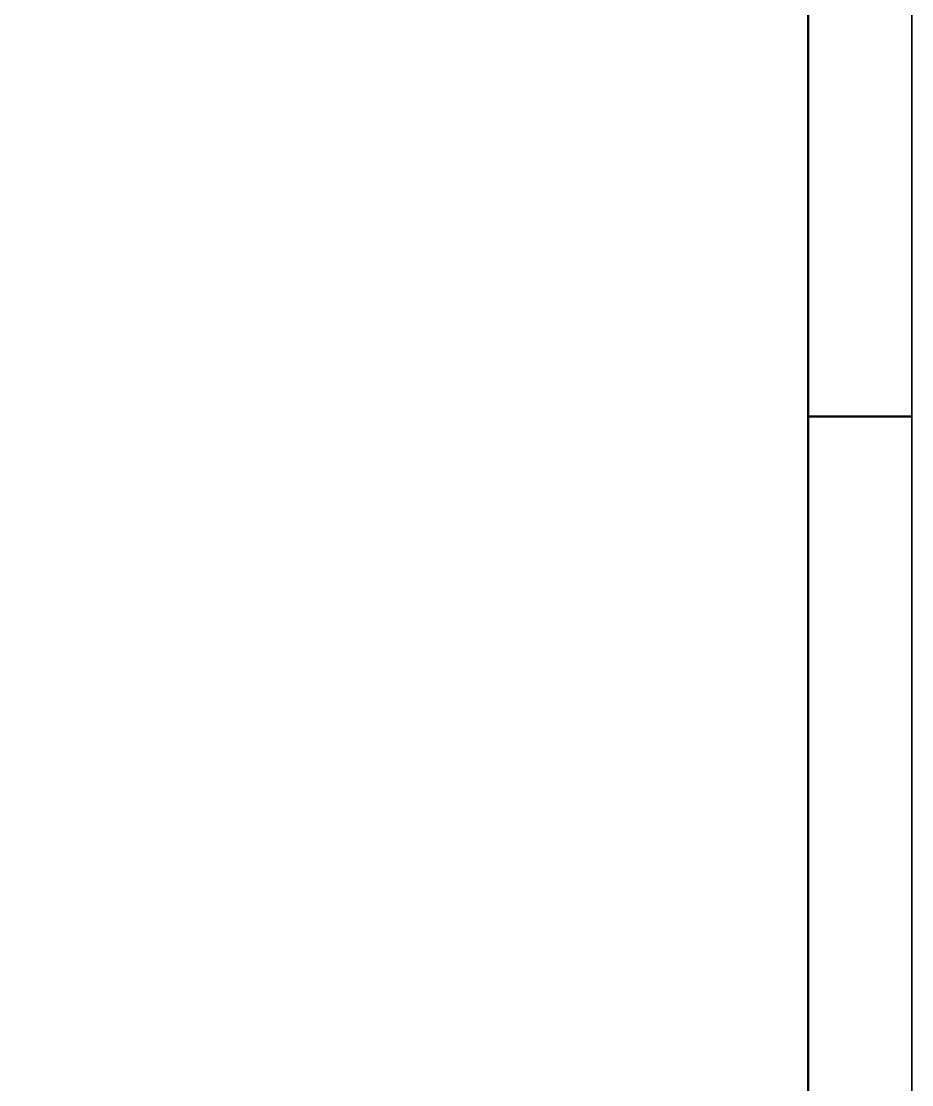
# Model space of a CAD drawing. Header units: millimetres. Extents: x 334 to 3694, y 0 to 2376.
# Drawn here: x 3350.3 to 3694, y 930 to 1340.6 of the extents above; entities that cross this region are included whole.
import ezdxf

# ---------------------------------------------------------------- set-up
doc = ezdxf.new("R2010")
doc.units = ezdxf.units.MM
doc.header["$LTSCALE"] = 3
doc.layers.add('1_외형선', color=7, linetype='Continuous', lineweight=25)
doc.layers.add('8_외각선', color=4, linetype='Continuous', lineweight=50)
doc.layers.add('Plot-Box', color=211, linetype='Continuous', plot=False)
doc.layers.add('PLOT_BOX', color=221, linetype='Continuous', plot=False)

# ---------------------------------------------------------------- blocks, each defined once
blk = doc.blocks.new('A$C4976374A')
at = {"layer": '8_외각선'}
for p, q in [((415, 292), (415, 5)), ((415, 148.5), (420, 148.5)), ((415, 148.5), (420, 148.5))]:
    blk.add_line(p, q, dxfattribs=at)
blk.add_lwpolyline([(20, 292), (415, 292), (415, 5), (20, 5)], close=True, dxfattribs=at)
at = {"layer": 'Plot-Box'}
blk.add_lwpolyline([(0, 297), (420, 297), (420, 0), (0, 0)], close=True, dxfattribs=at)

msp = doc.modelspace()

# ---------------------------------------------------------------- linework, layer by layer
at = {"layer": 'Plot-Box'}
msp.add_lwpolyline([(334, 0), (3694, 0), (3694, 2376), (334, 2376)], close=True, dxfattribs=at)
at = {"layer": 'PLOT_BOX'}
msp.add_lwpolyline([(334, 0), (3694, 0), (3694, 2376), (334, 2376)], close=True, dxfattribs=at)

# ---------------------------------------------------------------- block references
at = {"layer": '1_외형선', "xscale": 8, "yscale": 8, "zscale": 8}
msp.add_blockref('A$C4976374A', (334, 0), dxfattribs=at)

doc.saveas('drawing.dxf')
